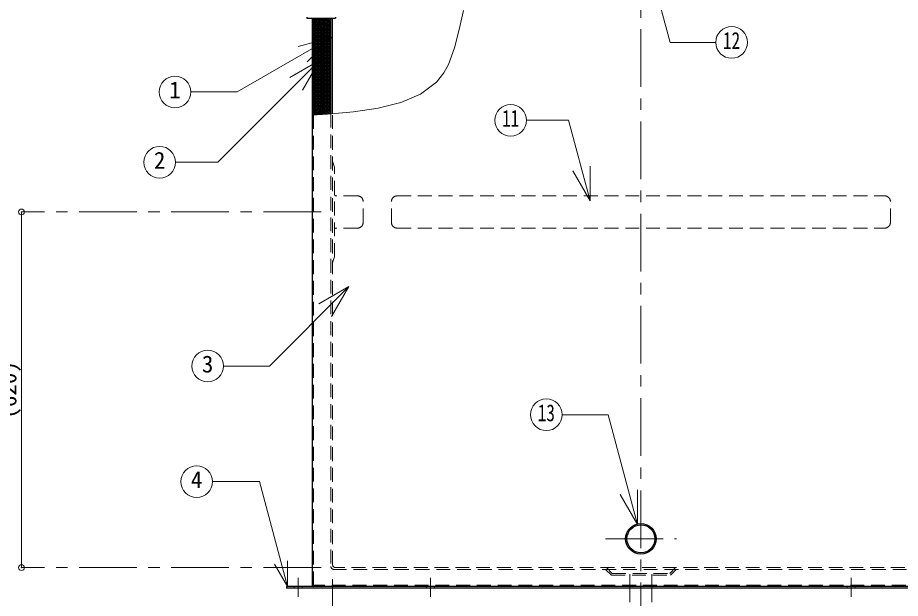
# Model space of a CAD drawing. Units: millimetres at full size, sheet at 1:20; details may follow other scales. Extents: x -4246 to 3854, y -2716 to 2904.
# Drawn here: x -1277 to 255, y -1734 to -727 of the extents above; entities that cross this region are included whole.
import ezdxf
from ezdxf.enums import TextEntityAlignment as Align

# ---------------------------------------------------------------- set-up
doc = ezdxf.new("R2010")
doc.units = ezdxf.units.MM
doc.header["$LTSCALE"] = 20
doc.header["$PDMODE"] = 32
doc.header["$PDSIZE"] = 10
doc.linetypes.add('CHAIN1', pattern=[8, 5, -1, 1, -1])
doc.linetypes.add('DASHED1', pattern=[1.8, 1.2, -0.6])
doc.layers.add('0-0', color=7, linetype='Continuous', lineweight=18)
doc.styles.add('ＭＳ ゴシック', font='')
doc.styles.get('ＭＳ ゴシック').set_extended_font_data('MS Gothic')

msp = doc.modelspace()

# ---------------------------------------------------------------- linework, layer by layer
at = {"layer": '0-0', "color": 4, "linetype": 'CHAIN1', "lineweight": 9}
for p, q in [((-195.6, 53.33), (-195.6, -1790.67)), ((-750.6, -1063.67), (-1270.6, -1063.67)), ((-257.1, -1630.67), (-134.1, -1630.67)), ((-750.6, -1680.67), (-1270.6, -1680.67)), ((-790.6, -1698.17), (-790.6, -1731.17)), ((-560.6, -1698.17), (-560.6, -1731.17)), ((169.4, -1698.17), (169.4, -1731.17)), ((-730.6, -1700.67), (-730.6, -2041.17))]:
    msp.add_line(p, q, dxfattribs=at)
at = {"layer": '0-0'}
for p, q in [((-187.03, -612.35), (-144.89, -769.59)), ((-732.58, -760.8), (-790.54, -776.33)), ((-732.58, -760.8), (-775.01, -803.22)), ((-65.74, -769.59), (-144.89, -769.59)), ((-753.03, -800.54), (-804.99, -830.54)), ((-753.03, -800.54), (-783.03, -852.5)), ((-320.98, -904.61), (-394.04, -904.61)), ((-283.6, -1044.13), (-320.98, -904.61)), ((-283.6, -1044.13), (-313.6, -992.17)), ((-283.6, -1044.13), (-283.6, -984.13)), ((-702.32, -1192.87), (-754.28, -1222.87)), ((-702.32, -1192.87), (-732.32, -1244.83)), ((-201.38, -1605.85), (-201.38, -1545.85)), ((-201.38, -1605.85), (-231.38, -1553.89)), ((-808.91, -1713.67), (-808.91, -1668.67)), ((-808.91, -1713.67), (-831.41, -1674.7)), ((-214.6, -1716.17), (-214.6, -1740.67)), ((-176.6, -1716.17), (-176.6, -1740.67))]:
    msp.add_line(p, q, dxfattribs=at)
at = {"layer": '0-0', "color": 5, "lineweight": 25}
for p, q in [((-775.6, -725.47), (-775.6, -727.67)), ((-775.6, -727.67), (-725.6, -727.67)), ((-766.1, -727.67), (-766.1, -1711.17)), ((-764.1, -895.37), (-764.1, -727.67)), ((-733.6, -893.2), (-733.6, -727.67)), ((-730.6, -892.94), (-730.6, -727.67)), ((-725.6, -725.47), (-725.6, -727.67)), ((-810.6, -1713.17), (-810.6, -1716.17)), ((419.4, -1713.17), (-810.6, -1713.17)), ((419.4, -1716.17), (-810.6, -1716.17))]:
    msp.add_line(p, q, dxfattribs=at)
at = {"layer": '0-0', "color": 4, "lineweight": 9}
for p, q in [((-764.1, -756.27), (-735.5, -727.67)), ((-764.1, -753.09), (-738.69, -727.67)), ((-764.1, -749.91), (-741.87, -727.67)), ((-764.1, -746.73), (-745.05, -727.67)), ((-764.1, -743.54), (-748.23, -727.67)), ((-764.1, -740.36), (-751.41, -727.67)), ((-764.1, -737.18), (-754.6, -727.67)), ((-764.1, -734), (-757.78, -727.67)), ((-764.1, -730.82), (-760.96, -727.67)), ((-764.1, -727.75), (-733.6, -758.25)), ((-764.1, -759.45), (-733.6, -728.95)), ((-764.1, -730.93), (-733.6, -761.43)), ((-764.1, -762.64), (-733.6, -732.14)), ((-764.1, -734.12), (-733.6, -764.62)), ((-761, -727.67), (-733.6, -755.07)), ((-757.82, -727.67), (-733.6, -751.89)), ((-754.64, -727.67), (-733.6, -748.71)), ((-751.45, -727.67), (-733.6, -745.52)), ((-748.27, -727.67), (-733.6, -742.34)), ((-745.09, -727.67), (-733.6, -739.16)), ((-741.91, -727.67), (-733.6, -735.98)), ((-738.73, -727.67), (-733.6, -732.8)), ((-735.54, -727.67), (-733.6, -729.61)), ((-764.1, -765.82), (-733.6, -735.32)), ((-764.1, -737.3), (-733.6, -767.8)), ((-764.1, -769), (-733.6, -738.5)), ((-764.1, -740.48), (-733.6, -770.98)), ((-764.1, -772.18), (-733.6, -741.68)), ((-764.1, -743.66), (-733.6, -774.16)), ((-764.1, -775.36), (-733.6, -744.86)), ((-764.1, -746.84), (-733.6, -777.34)), ((-764.1, -778.55), (-733.6, -748.05)), ((-764.1, -750.03), (-733.6, -780.53)), ((-764.1, -781.73), (-733.6, -751.23)), ((-764.1, -753.21), (-733.6, -783.71)), ((-764.1, -784.91), (-733.6, -754.41)), ((-764.1, -756.39), (-733.6, -786.89)), ((-764.1, -788.09), (-733.6, -757.59)), ((-764.1, -759.57), (-733.6, -790.07)), ((-764.1, -791.27), (-733.6, -760.77)), ((-764.1, -762.75), (-733.6, -793.25)), ((-764.1, -794.46), (-733.6, -763.96)), ((-764.1, -765.94), (-733.6, -796.44)), ((-764.1, -797.64), (-733.6, -767.14)), ((-764.1, -769.12), (-733.6, -799.62)), ((-764.1, -800.82), (-733.6, -770.32)), ((-764.1, -772.3), (-733.6, -802.8)), ((-764.1, -804), (-733.6, -773.5)), ((-764.1, -775.48), (-733.6, -805.98)), ((-764.1, -807.18), (-733.6, -776.68)), ((-764.1, -778.66), (-733.6, -809.16)), ((-764.1, -810.37), (-733.6, -779.87)), ((-764.1, -781.85), (-733.6, -812.35)), ((-764.1, -813.55), (-733.6, -783.05)), ((-764.1, -785.03), (-733.6, -815.53)), ((-764.1, -816.73), (-733.6, -786.23)), ((-764.1, -788.21), (-733.6, -818.71)), ((-764.1, -819.91), (-733.6, -789.41)), ((-764.1, -791.39), (-733.6, -821.89)), ((-764.1, -823.09), (-733.6, -792.59)), ((-764.1, -794.57), (-733.6, -825.07)), ((-764.1, -826.28), (-733.6, -795.78)), ((-764.1, -797.76), (-733.6, -828.26)), ((-764.1, -829.46), (-733.6, -798.96)), ((-764.1, -800.94), (-733.6, -831.44)), ((-764.1, -832.64), (-733.6, -802.14)), ((-764.1, -804.12), (-733.6, -834.62)), ((-764.1, -835.82), (-733.6, -805.32)), ((-764.1, -807.3), (-733.6, -837.8)), ((-764.1, -839), (-733.6, -808.5)), ((-764.1, -810.48), (-733.6, -840.98)), ((-764.1, -842.19), (-733.6, -811.69)), ((-764.1, -813.67), (-733.6, -844.17)), ((-764.1, -845.37), (-733.6, -814.87)), ((-764.1, -816.85), (-733.6, -847.35)), ((-764.1, -848.55), (-733.6, -818.05)), ((-764.1, -820.03), (-733.6, -850.53)), ((-764.1, -851.73), (-733.6, -821.23)), ((-764.1, -823.21), (-733.6, -853.71)), ((-764.1, -854.91), (-733.6, -824.41)), ((-764.1, -826.39), (-733.6, -856.89)), ((-764.1, -858.09), (-733.6, -827.59)), ((-764.1, -829.58), (-733.6, -860.08)), ((-764.1, -861.28), (-733.6, -830.78)), ((-764.1, -832.76), (-733.6, -863.26)), ((-764.1, -864.46), (-733.6, -833.96)), ((-764.1, -835.94), (-733.6, -866.44)), ((-764.1, -867.64), (-733.6, -837.14)), ((-764.1, -839.12), (-733.6, -869.62)), ((-764.1, -870.82), (-733.6, -840.32)), ((-764.1, -842.3), (-733.6, -872.8)), ((-764.1, -874), (-733.6, -843.5)), ((-764.1, -845.49), (-733.6, -875.99)), ((-764.1, -877.19), (-733.6, -846.69)), ((-764.1, -848.67), (-733.6, -879.17)), ((-764.1, -880.37), (-733.6, -849.87)), ((-764.1, -851.85), (-733.6, -882.35)), ((-764.1, -883.55), (-733.6, -853.05)), ((-764.1, -855.03), (-733.6, -885.53)), ((-764.1, -886.73), (-733.6, -856.23)), ((-764.1, -858.21), (-733.6, -888.71)), ((-764.1, -889.91), (-733.6, -859.41)), ((-764.1, -861.4), (-733.6, -891.9)), ((-764.1, -893.1), (-733.6, -862.6)), ((-764.1, -864.58), (-735.33, -893.35)), ((-764.1, -867.76), (-738.26, -893.6)), ((-764.1, -870.94), (-741.22, -893.82)), ((-763.12, -895.3), (-733.6, -865.78)), ((-759.71, -895.07), (-733.6, -868.96)), ((-756.3, -894.84), (-733.6, -872.14)), ((-764.1, -874.12), (-744.2, -894.02)), ((-764.1, -877.3), (-747.18, -894.23)), ((-764.1, -880.49), (-750.16, -894.43)), ((-764.1, -883.67), (-753.14, -894.63)), ((-764.1, -886.85), (-756.12, -894.83)), ((-752.89, -894.61), (-733.6, -875.32)), ((-749.48, -894.38), (-733.6, -878.51)), ((-746.06, -894.15), (-733.6, -881.69)), ((-742.65, -893.92), (-733.6, -884.87)), ((-739.24, -893.69), (-733.6, -888.05)), ((-764.1, -890.03), (-759.11, -895.03)), ((-764.1, -893.21), (-762.09, -895.23)), ((-735.75, -893.39), (-733.6, -891.23)), ((-1270.6, -1063.67), (-1270.6, -1680.67))]:
    msp.add_line(p, q, dxfattribs=at)
at = {"layer": '0-0', "linetype": 'DASHED1'}
for p, q in [((-764.1, -895.37), (-764.1, -1710.17)), ((-733.6, -893.2), (-733.6, -1678.67)), ((-730.6, -1675.67), (-730.6, -892.94)), ((-618.6, -1035.67), (227.4, -1035.67)), ((-628.6, -1081.67), (-628.6, -1045.67)), ((237.4, -1081.67), (237.4, -1045.67)), ((-618.6, -1091.67), (227.4, -1091.67)), ((337.4, -1683.67), (-728.6, -1683.67)), ((334.4, -1680.67), (-725.6, -1680.67)), ((371.9, -1711.17), (-763.35, -1711.17)), ((-746.1, -1711.17), (-746.1, -1713.17)), ((-567.6, -1713.17), (-567.6, -1716.17)), ((-553.6, -1713.17), (-553.6, -1716.17)), ((162.4, -1713.17), (162.4, -1716.17)), ((176.4, -1713.17), (176.4, -1716.17))]:
    msp.add_line(p, q, dxfattribs=at)
at = {"layer": '0-0', "color": 4, "linetype": 'DASHED1', "lineweight": 9}
for p, q in [((-730.6, -975.67), (-727.6, -985.67)), ((-727.6, -1141.67), (-727.6, -985.67)), ((-687.6, -1035.67), (-724.6, -1035.67)), ((-677.6, -1081.67), (-677.6, -1045.67)), ((-687.6, -1091.67), (-724.6, -1091.67)), ((-730.6, -1151.67), (-727.6, -1141.67)), ((-255.6, -1680.67), (-245.6, -1690.67)), ((-135.6, -1680.67), (-145.6, -1690.67)), ((-134.36, -1683.67), (-144.36, -1693.67)), ((-245.6, -1690.67), (-145.6, -1690.67)), ((-214.6, -1716.17), (-214.6, -1690.67)), ((-176.6, -1716.17), (-176.6, -1690.67)), ((-797.6, -1713.17), (-797.6, -1716.17)), ((-783.6, -1713.17), (-783.6, -1716.17))]:
    msp.add_line(p, q, dxfattribs=at)
at = {"layer": '0-0'}
for points in [[(-503.78, -714.33), (-511.12, -747.03), (-519.07, -778.77), (-529.62, -807.74), (-537.73, -822.54), (-550.24, -838.24), (-577.92, -859.32), (-612.09, -874.01), (-651.35, -883.71), (-694.27, -889.81), (-739.44, -893.7), (-766.1, -895.5)], [(-732.58, -760.8), (-896.49, -855.43), (-976.74, -855.43)], [(-753.03, -800.54), (-929.92, -977.43), (-1003.29, -977.43)], [(-702.32, -1192.87), (-840.32, -1330.88), (-920.02, -1330.88)], [(-201.38, -1605.85), (-252.39, -1415.5), (-332.2, -1415.5)], [(-808.91, -1713.67), (-857.72, -1531.51), (-939.13, -1531.51)]]:
    msp.add_lwpolyline(points, dxfattribs=at)
at = {"layer": '0-0', "color": 4, "linetype": 'DASHED1', "lineweight": 9}
msp.add_lwpolyline([(-256.85, -1683.67), (-246.85, -1693.67), (-144.36, -1693.67)], dxfattribs=at)
at = {"layer": '0-0'}
for centre in [(-38.24, -769.59), (-1004.24, -855.43), (-421.54, -904.61), (-1030.79, -977.43), (-947.52, -1330.88), (-359.7, -1415.5), (-966.63, -1531.51)]:
    msp.add_circle(centre, 27.5, dxfattribs=at)
at = {"layer": '0-0', "color": 5, "lineweight": 25}
for radius in [26.5, 24.3]:
    msp.add_circle((-195.6, -1630.67), radius, dxfattribs=at)
at = {"layer": '0-0', "color": 4, "linetype": 'DASHED1', "lineweight": 9}
for centre, radius, start, end in [((-724.6, -1032.67), 3, 180, 270), ((-687.6, -1045.67), 10, 0, 90), ((-687.6, -1081.67), 10, 270, 0), ((-724.6, -1094.67), 3, 90, 180)]:
    msp.add_arc(centre, radius, start, end, dxfattribs=at)
at = {"layer": '0-0', "linetype": 'DASHED1'}
for centre, radius, start, end in [((-618.6, -1045.67), 10, 90, 180), ((227.4, -1045.67), 10, 0, 90), ((-618.6, -1081.67), 10, 180, 270), ((227.4, -1081.67), 10, 270, 0), ((-728.6, -1678.67), 5, 180, 270), ((-725.6, -1675.67), 5, 180, 270), ((-763.1, -1710.17), 1, 180, 270)]:
    msp.add_arc(centre, radius, start, end, dxfattribs=at)
at = {"layer": '0-0', "color": 5, "lineweight": 25}
msp.add_arc((-764.1, -1711.17), 2, 180, 270, dxfattribs=at)
at = {"layer": '0-0', "color": 1}
for p in [(-1270.6, -1063.67), (-1270.6, -1680.67)]:
    msp.add_point(p, dxfattribs=at)

# ---------------------------------------------------------------- texts
at = {"layer": '0-0', "style": 'ＭＳ ゴシック', "width": 0.75}
for s, p in [('12', (-53.24, -789.59)), ('11', (-436.54, -924.61)), ('13', (-374.7, -1435.5))]:
    msp.add_text(s, height=29.33, dxfattribs=at).set_placement(p, align=Align.BOTTOM_LEFT)
at = {"layer": '0-0', "style": 'ＭＳ ゴシック'}
for s, p in [('1', (-1014.24, -875.43)), ('2', (-1040.79, -997.43)), ('3', (-957.52, -1350.88)), ('4', (-976.63, -1551.51))]:
    msp.add_text(s, height=29.33, dxfattribs=at).set_placement(p, align=Align.BOTTOM_LEFT)
msp.add_text('(620)', height=29.33, rotation=90, dxfattribs=at).set_placement((-1270.6, -1422.17), align=Align.BOTTOM_LEFT)

doc.saveas('drawing.dxf')
